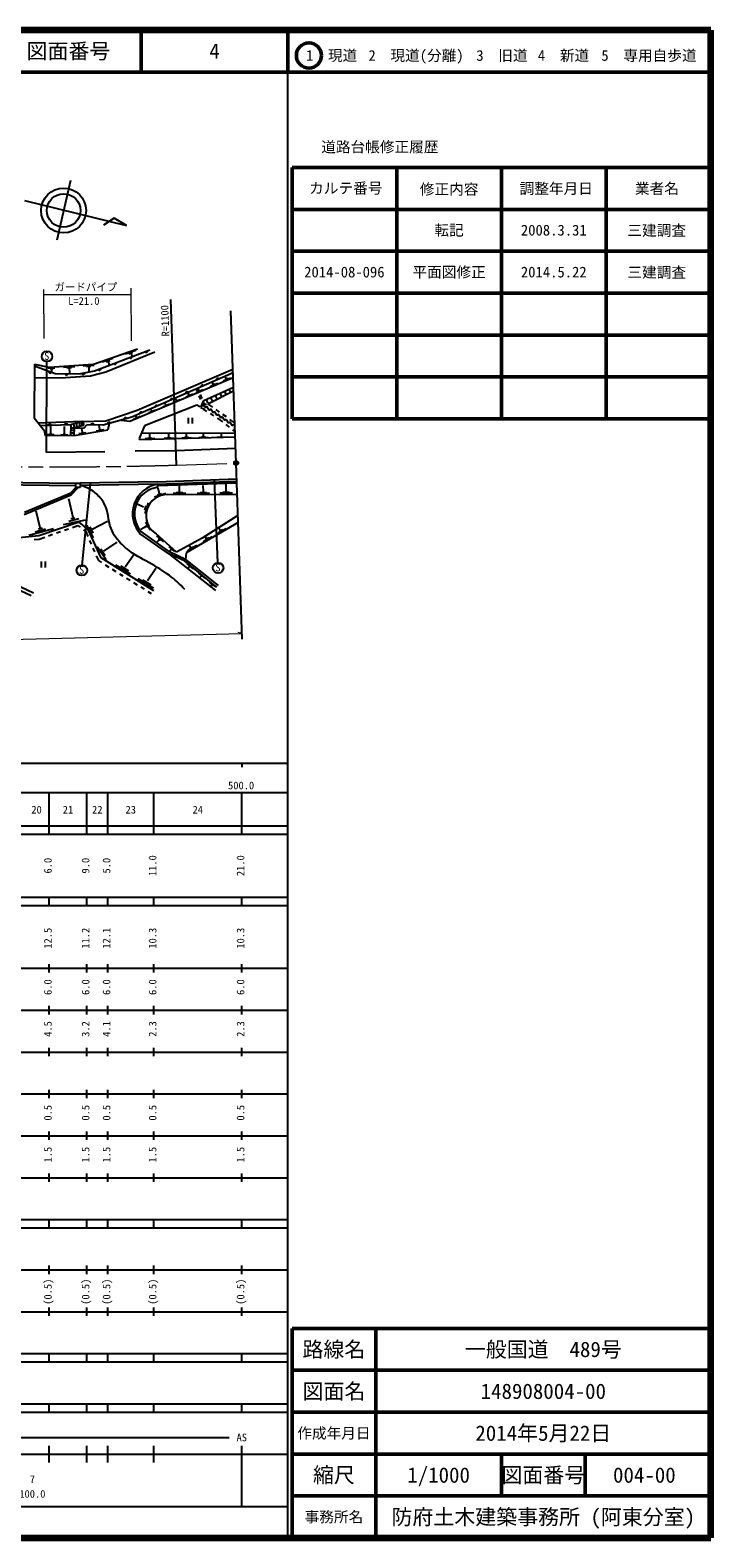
# Model space of a CAD drawing. Units: millimetres, scale not verified. Extents: x 40000 to 680000, y 20000 to 380000.
# Drawn here: x 517474 to 680000, y 20000 to 380000 of the extents above; entities that cross this region are included whole.
import ezdxf
from ezdxf.enums import TextEntityAlignment as Align

# ---------------------------------------------------------------- set-up
doc = ezdxf.new("R2010")
doc.units = ezdxf.units.MM
doc.header["$LTSCALE"] = 1000
doc.header["$PDMODE"] = 32
doc.header["$PDSIZE"] = 500
doc.linetypes.add('CHAIN', pattern=[18.5, 12, -1.5, 3.5, -1.5])
for name, color, linetype, lineweight in [('M-BGD', 7, 'Continuous', 25), ('M-BMK', 2, 'CHAIN', 13), ('M-BMK-SRVR', 3, 'Continuous', 25), ('M-STR-HTXT', 7, 'Continuous', 13), ('M-TTL', 2, 'Continuous', 140), ('M-TTL-BAND', 7, 'Continuous', 25), ('M-TTL-FRAM', 2, 'Continuous', 50), ('M-TTL-LINE', 7, 'Continuous', 50)]:
    doc.layers.add(name, color=color, linetype=linetype, lineweight=lineweight)
doc.layers.add('M-OTRS', color=6, linetype='Continuous')
doc.layers.add('M-TTL-TXT', color=7, linetype='Continuous')
doc.styles.add('ＭＳ ゴシック', font='')
doc.styles.get('ＭＳ ゴシック').set_extended_font_data('MS Gothic')

msp = doc.modelspace()

# ---------------------------------------------------------------- linework, layer by layer
at = {"layer": 'M-BGD'}
for p, q in [((527078, 344068), (523853, 329819)), ((516088, 339294), (540440, 333340)), ((537505, 335144), (534975, 333440)), ((540440, 333340), (537505, 335144)), ((552430, 276140), (551038, 315655)), ((532623, 300262), (543108, 303935)), ((547255, 303106), (535578, 298329)), ((540182, 302683), (542686, 303588)), ((541071, 302745), (541945, 303073)), ((541539, 302807), (541802, 302140)), ((518492, 300238), (518462, 287462)), ((518492, 300238), (521985, 299536)), ((521375, 279141), (521423, 300848)), ((521796, 299409), (523393, 299377)), ((521985, 299536), (532623, 300262)), ((522228, 299247), (522992, 299247)), ((522576, 299096), (522566, 298472)), ((525463, 299531), (528119, 299718)), ((526255, 299351), (527347, 299445)), ((526824, 299266), (526848, 298197)), ((530110, 299848), (532766, 300035)), ((530902, 299669), (531994, 299762)), ((531471, 299583), (531495, 298514)), ((534706, 300764), (537210, 301669)), ((535595, 300827), (536469, 301154)), ((536063, 300889), (536367, 300117)), ((543042, 289275), (565885, 299082)), ((525936, 296950), (518484, 296874)), ((531880, 297403), (525936, 296950)), ((535578, 298329), (531880, 297403)), ((541285, 286604), (565954, 297082)), ((560482, 294948), (562177, 295691)), ((560924, 295281), (561595, 295587)), ((561189, 295509), (560997, 295884)), ((563585, 296266), (565281, 297010)), ((564027, 296599), (564698, 296906)), ((564293, 296828), (564100, 297202)), ((551650, 291152), (553242, 291839)), ((552377, 291565), (552194, 291918)), ((554692, 292444), (556284, 293131)), ((555419, 292857), (555236, 293210)), ((557137, 293483), (558729, 294169)), ((557479, 293630), (557192, 294321)), ((557773, 293907), (557541, 294475)), ((557865, 293895), (557681, 294249)), ((558246, 291783), (557862, 292707)), ((558526, 292054), (558149, 292980)), ((558973, 291568), (566032, 294786)), ((559475, 291796), (559848, 290977)), ((559868, 290813), (566063, 293866)), ((560567, 292294), (560940, 291475)), ((561659, 292792), (562032, 291973)), ((562750, 293290), (563124, 292471)), ((563842, 293788), (564216, 292969)), ((564934, 294286), (565298, 293488)), ((535529, 286749), (543042, 289275)), ((557267, 290490), (544813, 285540)), ((545809, 288671), (547401, 289358)), ((546536, 289084), (546353, 289437)), ((549155, 290092), (550747, 290779)), ((549883, 290505), (549699, 290859)), ((557986, 290036), (557267, 290490)), ((558262, 289861), (558973, 291568)), ((558262, 289861), (559093, 289515)), ((558917, 290169), (558630, 290860)), ((558724, 290969), (559554, 290623)), ((559676, 288967), (558831, 289502)), ((559134, 290559), (558903, 291128)), ((559180, 290426), (558917, 290169)), ((559180, 290426), (559134, 290559)), ((561060, 289964), (559868, 290813)), ((561367, 287899), (560522, 288433)), ((562689, 288804), (561874, 289384)), ((564318, 287644), (563504, 288224)), ((518462, 287462), (520928, 284344)), ((529925, 286565), (519475, 286181)), ((522387, 283709), (522382, 285441)), ((525648, 283644), (525642, 285376)), ((527169, 285722), (527130, 283192)), ((528033, 284401), (527149, 284427)), ((528061, 284953), (527158, 284989)), ((528070, 285129), (527942, 285959)), ((527972, 283176), (528070, 285129)), ((527972, 283176), (535989, 284558)), ((528061, 284953), (530356, 285038)), ((528070, 285129), (530290, 285686)), ((528614, 285266), (528581, 286154)), ((529214, 286348), (529304, 285439)), ((529925, 286565), (529607, 286468)), ((529746, 286510), (529841, 285573)), ((529935, 283907), (529782, 284874)), ((529925, 286565), (535529, 286749)), ((530290, 285686), (530203, 286574)), ((530356, 285038), (531028, 285728)), ((535071, 284527), (533235, 284226)), ((534421, 284605), (533890, 284512)), ((534135, 284652), (533984, 285609)), ((536352, 286082), (535989, 284558)), ((539092, 286830), (539219, 286865)), ((539219, 286865), (541285, 286604)), ((542178, 287129), (543769, 287815)), ((542905, 287542), (542721, 287895)), ((544813, 285540), (543522, 282460)), ((555198, 287468), (555198, 286068)), ((556248, 286068), (556248, 287468)), ((562932, 286910), (562212, 287365)), ((563496, 286456), (562932, 286910)), ((565053, 285201), (564275, 285829)), ((566325, 286215), (565133, 287064)), ((566397, 284120), (565832, 284574)), ((520928, 284344), (520975, 283315)), ((520975, 283315), (527972, 283176)), ((523178, 283392), (521555, 283434)), ((522096, 283626), (522653, 283610)), ((526438, 283327), (524816, 283369)), ((525356, 283561), (525913, 283546)), ((528001, 283762), (527139, 283782)), ((530760, 283868), (529120, 283584)), ((530181, 283914), (529706, 283830)), ((530805, 283875), (530760, 283868)), ((543522, 282460), (543681, 282277)), ((543681, 282277), (566440, 282860)), ((566409, 283751), (544022, 283652)), ((544948, 282461), (547226, 282492)), ((545567, 282575), (546535, 282591)), ((546051, 282689), (546041, 283548)), ((549485, 282577), (551763, 282608)), ((550104, 282691), (551072, 282707)), ((550588, 282806), (550579, 283577)), ((553675, 282684), (555953, 282715)), ((554294, 282799), (555261, 282814)), ((554778, 282913), (554769, 283615)), ((557754, 282742), (560032, 282773)), ((558373, 282857), (559340, 282872)), ((558856, 282971), (558848, 283673)), ((562062, 282821), (564346, 282884)), ((563170, 282962), (563144, 283664)), ((535297, 279319), (521375, 279141)), ((542525, 279556), (552306, 279664)), ((552306, 279664), (566532, 280153)), ((486434, 271738), (528359, 271277)), ((528364, 271726), (486444, 272302)), ((528354, 270801), (526999, 269360)), ((527259, 269029), (528968, 270794)), ((528354, 270801), (528366, 271841)), ((529443, 270789), (528354, 270801)), ((528366, 271841), (529454, 271829)), ((529454, 271829), (529443, 270789)), ((547938, 271614), (529448, 271277)), ((547904, 272160), (529454, 271829)), ((531796, 271871), (529792, 252270)), ((547904, 272160), (566782, 272834)), ((547938, 271614), (566801, 272276)), ((547982, 270841), (547938, 271614)), ((566817, 271817), (547962, 271204)), ((548328, 269257), (548055, 270653)), ((553118, 269792), (553112, 271266)), ((558826, 269833), (558819, 271307)), ((562286, 252838), (561478, 272645)), ((564270, 269872), (564262, 271581)), ((516068, 264313), (527259, 269029)), ((526999, 269360), (516093, 264860)), ((527736, 263663), (526674, 268113)), ((544544, 266120), (543023, 266822)), ((545067, 266408), (544786, 265410)), ((545644, 267110), (544864, 264551)), ((549843, 269384), (547167, 268511)), ((548828, 269252), (547900, 268955)), ((550342, 269113), (566905, 269232)), ((554616, 269371), (551620, 269347)), ((552362, 269581), (553898, 269581)), ((560324, 269412), (557328, 269388)), ((558069, 269622), (559606, 269622)), ((565767, 269451), (562772, 269427)), ((563513, 269661), (565050, 269661)), ((519840, 261176), (518880, 265108)), ((530594, 263022), (525328, 261887)), ((529129, 263277), (526706, 262715)), ((528157, 263488), (527221, 263277)), ((567079, 264145), (558557, 258726)), ((519540, 259282), (510114, 258282)), ((523070, 260907), (517160, 259339)), ((521139, 260825), (518670, 260112)), ((520343, 261095), (519419, 260825)), ((529150, 262501), (519540, 259282)), ((521885, 259288), (522830, 259617)), ((523774, 259946), (524718, 260275)), ((525663, 260603), (526607, 260932)), ((527551, 261261), (528878, 261723)), ((528878, 261723), (529422, 261303)), ((531362, 260763), (529150, 262501)), ((530213, 260692), (530758, 260272)), ((530758, 260272), (531268, 259097)), ((532502, 258946), (531004, 261813)), ((534390, 253970), (531362, 260763)), ((531753, 261392), (532443, 259917)), ((532268, 260830), (535907, 262726)), ((550601, 254939), (543763, 259726)), ((545194, 261472), (543899, 260746)), ((550706, 255413), (543973, 260252)), ((545053, 262611), (546091, 260660)), ((545155, 261870), (545506, 261207)), ((552396, 255369), (547577, 259714)), ((547678, 259248), (549286, 257836)), ((567139, 262404), (554686, 255211)), ((564206, 260942), (562084, 259693)), ((563382, 260710), (562521, 260169)), ((562892, 260553), (562545, 261043)), ((518405, 258386), (519615, 258497)), ((519615, 258497), (520941, 258959)), ((531666, 258179), (532063, 257262)), ((532461, 256344), (532859, 255427)), ((532607, 258782), (532502, 258946)), ((535612, 253518), (533505, 256599)), ((534231, 256178), (535331, 254548)), ((535065, 255593), (538256, 257762)), ((548178, 258250), (547756, 257782)), ((548037, 258601), (548505, 258133)), ((550622, 256679), (551941, 255527)), ((551145, 256021), (550750, 255532)), ((558557, 258726), (552396, 255369)), ((557092, 256833), (554970, 255584)), ((556268, 256601), (555407, 256060)), ((555778, 256444), (555430, 256934)), ((557233, 256918), (557092, 256833)), ((560922, 259045), (558800, 257796)), ((560098, 258813), (559237, 258272)), ((559608, 258656), (559260, 259146)), ((517745, 244902), (498498, 253801)), ((499407, 254573), (518245, 245639)), ((520119, 253107), (520119, 251707)), ((521169, 251707), (521169, 253107)), ((533257, 254510), (533767, 253334)), ((533767, 253334), (534530, 252860)), ((547006, 246150), (534390, 253970)), ((535379, 252332), (536228, 251804)), ((541471, 250124), (537960, 252266)), ((539037, 252055), (540968, 250873)), ((540172, 251856), (542208, 254829)), ((554305, 253254), (550601, 254939)), ((550601, 254939), (561721, 246241)), ((554586, 253623), (550706, 255413)), ((562081, 246987), (554305, 253254)), ((554686, 255211), (554586, 253623)), ((554586, 253623), (562397, 247391)), ((554850, 252570), (556363, 251392)), ((537078, 251277), (537927, 250749)), ((538776, 250221), (539626, 249693)), ((540475, 249165), (541324, 248637)), ((546770, 246840), (543259, 248981)), ((544336, 248771), (546266, 247589)), ((545471, 248572), (547507, 251544)), ((555501, 251916), (555210, 251538)), ((557660, 250305), (559174, 249127)), ((558311, 249651), (558020, 249273)), ((542174, 248110), (543023, 247582)), ((543873, 247054), (544722, 246526)), ((545571, 245998), (546334, 245524)), ((546898, 246746), (546770, 246840)), ((560240, 248226), (561754, 247048)), ((560891, 247572), (560600, 247194))]:
    msp.add_line(p, q, dxfattribs=at)
for points in [[(518491, 299875), (523466, 298005), (529180, 297926), (532840, 298637), (546031, 303693)], [(565917, 298155), (550685, 291462), (541785, 287565), (534940, 285696), (531028, 285728)], [(529925, 286565), (527169, 285722), (519994, 285526)]]:
    msp.add_lwpolyline(points, dxfattribs=at)
for centre, radius in [((525460, 336940), 5351), ((525460, 336940), 4000), ((521488, 302097), 1250), ((529823, 251021), 1250), ((562361, 251590), 1250)]:
    msp.add_circle(centre, radius, dxfattribs=at)
for centre, radius, start, end in [((545164, 303485), 417, 217.22871, 4.7083), ((533959, 299191), 417, 217.22871, 4.7083), ((537694, 300622), 417, 217.22871, 4.7083), ((541429, 302054), 417, 217.22871, 4.7083), ((522277, 298577), 417, 175.66567, 323.14526), ((526153, 298085), 417, 195.46815, 342.94774), ((530111, 298226), 417, 207.25271, 354.7323), ((558640, 294830), 417, 39.98122, 187.46081), ((562302, 296439), 417, 39.98122, 187.46081), ((551316, 291612), 417, 39.98122, 187.46081), ((554978, 293221), 417, 39.98122, 187.46081), ((543987, 288402), 417, 39.90737, 187.38696), ((547652, 290007), 417, 39.90737, 187.38696), ((559386, 290301), 326, 178.81101, 293.41075), ((559645, 289702), 326, 358.81101, 113.41075), ((560297, 289689), 326, 178.81101, 293.41075), ((560556, 289090), 326, 358.81101, 113.41075), ((561209, 289077), 326, 178.81101, 293.41075), ((561468, 288478), 326, 358.81101, 113.41075), ((562120, 288464), 326, 178.81101, 293.41075), ((562380, 287865), 326, 358.81101, 113.41075), ((522056, 285466), 417, 17.83011, 165.3097), ((526055, 285575), 417, 17.83011, 165.3097), ((532388, 285600), 417, 15.78882, 163.26841), ((536368, 285965), 417, 31.53397, 179.01356), ((540227, 287019), 417, 31.53397, 179.01356), ((563032, 287852), 326, 178.81101, 293.41075), ((563291, 287253), 326, 358.81101, 113.41075), ((563944, 287240), 326, 178.81101, 293.41075), ((564203, 286641), 326, 358.81101, 113.41075), ((564855, 286627), 326, 178.81101, 293.41075), ((565115, 286028), 326, 358.81101, 113.41075), ((565767, 286015), 326, 178.81101, 293.41075), ((566026, 285416), 326, 358.81101, 113.41075), ((549079, 264536), 7169, 99.15435, 222.13801), ((548738, 264501), 6384, 96.79581, 221.72679), ((550201, 264048), 5067, 88.40175, 238.81917)]:
    msp.add_arc(centre, radius, start, end, dxfattribs=at)
msp.add_open_spline([(554435, 246430), (553040, 247886), (552571, 248333), (551249, 249406), (549552, 250782), (548418, 251306), (546562, 252460), (544490, 253748), (543096, 254123), (541191, 255646), (539788, 256767), (539017, 257457), (537926, 258884), (537356, 259630), (537196, 260157), (536820, 261017), (535861, 263210), (536374, 264852), (535161, 266915), (534586, 267894), (534189, 268418), (533371, 269206), (532184, 270347), (531397, 270581), (529702, 271282)], degree=3, knots=[0, 0, 0, 0, 1, 1, 1, 2, 2, 2, 3, 3, 3, 4, 4, 4, 5, 5, 5, 6, 6, 6, 7, 7, 7, 8, 8, 8, 8], dxfattribs=at)
at = {"layer": 'M-BMK'}
msp.add_line((552430, 276140), (566652, 276641), dxfattribs=at)
msp.add_arc((520610, 1427559), 1151858, 267.3133, 271.58299, dxfattribs=at)
at = {"layer": 'M-BMK-SRVR'}
for p, q in [((566652, 276641), (565410, 312980)), ((568090, 234568), (566652, 276641))]:
    msp.add_line(p, q, dxfattribs=at)
msp.add_circle((566652, 276641), 500, dxfattribs=at)
msp.add_point((566652, 276641), dxfattribs=at)
at = {"layer": 'M-OTRS'}
msp.add_point((566652, 276641), dxfattribs=at)
at = {"layer": 'M-STR-HTXT'}
for p, q in [((520633, 318098), (520752, 306368)), ((520646, 316879), (541536, 316879)), ((541526, 318375), (541605, 305855)), ((360188, 230462), (568042, 235963)), ((568042, 235963), (567036, 236204))]:
    msp.add_line(p, q, dxfattribs=at)
at = {"layer": 'M-TTL'}
for p, q in [((680000, 380000), (40000, 380000)), ((680000, 20000), (680000, 380000)), ((40000, 20000), (680000, 20000))]:
    msp.add_line(p, q, dxfattribs=at)
at = {"layer": 'M-TTL-BAND'}
for p, q in [((579000, 20000), (579000, 370000)), ((40000, 205000), (579000, 205000)), ((568000, 205000), (568000, 204000)), ((68000, 198000), (579000, 198000)), ((522000, 188000), (522000, 198000)), ((531000, 188000), (531000, 198000)), ((536000, 188000), (536000, 198000)), ((547000, 188000), (547000, 198000)), ((568000, 188000), (568000, 198000)), ((40000, 190000), (579000, 190000)), ((40000, 188000), (579000, 188000)), ((40000, 173000), (579000, 173000)), ((522000, 171000), (522000, 173000)), ((531000, 171000), (531000, 173000)), ((536000, 171000), (536000, 173000)), ((547000, 171000), (547000, 173000)), ((568000, 171000), (568000, 173000)), ((40000, 171000), (579000, 171000)), ((40000, 156000), (579000, 156000)), ((522000, 155000), (522000, 157000)), ((531000, 155000), (531000, 157000)), ((536000, 155000), (536000, 157000)), ((547000, 155000), (547000, 157000)), ((568000, 155000), (568000, 157000)), ((46000, 146000), (579000, 146000)), ((522000, 145000), (522000, 147000)), ((531000, 145000), (531000, 147000)), ((536000, 145000), (536000, 147000)), ((547000, 145000), (547000, 147000)), ((568000, 145000), (568000, 147000)), ((522000, 135000), (522000, 137000)), ((531000, 135000), (531000, 137000)), ((536000, 135000), (536000, 137000)), ((547000, 135000), (547000, 137000)), ((568000, 135000), (568000, 137000)), ((52000, 136000), (579000, 136000)), ((46000, 126000), (579000, 126000)), ((522000, 125000), (522000, 127000)), ((531000, 125000), (531000, 127000)), ((536000, 125000), (536000, 127000)), ((547000, 125000), (547000, 127000)), ((568000, 125000), (568000, 127000)), ((52000, 116000), (579000, 116000)), ((522000, 115000), (522000, 117000)), ((531000, 115000), (531000, 117000)), ((536000, 115000), (536000, 117000)), ((547000, 115000), (547000, 117000)), ((568000, 115000), (568000, 117000)), ((46000, 106000), (579000, 106000)), ((522000, 105000), (522000, 107000)), ((531000, 105000), (531000, 107000)), ((536000, 105000), (536000, 107000)), ((547000, 105000), (547000, 107000)), ((568000, 105000), (568000, 107000)), ((40000, 96000), (579000, 96000)), ((40000, 94000), (579000, 94000)), ((522000, 94000), (522000, 96000)), ((531000, 94000), (531000, 96000)), ((536000, 94000), (536000, 96000)), ((547000, 94000), (547000, 96000)), ((568000, 94000), (568000, 96000)), ((49000, 84000), (579000, 84000)), ((522000, 83000), (522000, 85000)), ((531000, 83000), (531000, 85000)), ((536000, 83000), (536000, 85000)), ((547000, 83000), (547000, 85000)), ((568000, 83000), (568000, 85000)), ((40000, 74000), (579000, 74000)), ((522000, 73000), (522000, 75000)), ((531000, 73000), (531000, 75000)), ((536000, 73000), (536000, 75000)), ((547000, 73000), (547000, 75000)), ((568000, 73000), (568000, 75000)), ((40000, 64000), (579000, 64000)), ((40000, 62000), (579000, 62000)), ((522000, 62000), (522000, 64000)), ((531000, 62000), (531000, 64000)), ((536000, 62000), (536000, 64000)), ((547000, 62000), (547000, 64000)), ((568000, 62000), (568000, 64000)), ((40000, 52000), (579000, 52000)), ((522000, 50000), (522000, 52000)), ((531000, 50000), (531000, 52000)), ((536000, 50000), (536000, 52000)), ((547000, 50000), (547000, 52000)), ((568000, 50000), (568000, 52000)), ((40000, 50000), (579000, 50000)), ((71000, 44000), (565000, 44000)), ((40000, 40000), (579000, 40000)), ((522000, 38000), (522000, 42000)), ((531000, 38000), (531000, 42000)), ((536000, 38000), (536000, 42000)), ((547000, 38000), (547000, 42000)), ((568000, 27500), (568000, 42000)), ((68000, 27500), (579000, 27500))]:
    msp.add_line(p, q, dxfattribs=at)
at = {"layer": 'M-TTL-FRAM'}
for p, q in [((580000, 347197), (580000, 287197)), ((580000, 347197), (680000, 347197)), ((580000, 287197), (680000, 287197)), ((680000, 70000), (580000, 70000)), ((580000, 70000), (580000, 20000))]:
    msp.add_line(p, q, dxfattribs=at)
at = {"layer": 'M-TTL-LINE'}
for p, q in [((543997, 380000), (543997, 370000)), ((579000, 380000), (579000, 370000)), ((40000, 370000), (680000, 370000)), ((605000, 347197), (605000, 287197)), ((630000, 347197), (630000, 287197)), ((655000, 347197), (655000, 287197)), ((580000, 337197), (680000, 337197)), ((580000, 327197), (680000, 327197)), ((580000, 317197), (680000, 317197)), ((580000, 307197), (680000, 307197)), ((580000, 297197), (680000, 297197)), ((600000, 70000), (600000, 20000)), ((680000, 60000), (580000, 60000)), ((680000, 50000), (580000, 50000)), ((680000, 40000), (580000, 40000)), ((630000, 40000), (630000, 30000)), ((650000, 40000), (650000, 30000)), ((680000, 30000), (580000, 30000))]:
    msp.add_line(p, q, dxfattribs=at)
msp.add_circle((584031, 373958), 3000, dxfattribs=at)

# ---------------------------------------------------------------- texts
at = {"layer": 'M-BGD', "style": 'ＭＳ ゴシック'}
msp.add_text('R=1100', height=1833, rotation=92.017, dxfattribs=at).set_placement((551261, 306918), align=Align.BOTTOM_LEFT)
for p in [(520810, 300723), (529145, 249647), (561682, 250216)]:
    msp.add_text('S', height=1833, dxfattribs=at).set_placement(p, align=Align.BOTTOM_LEFT)
at = {"layer": 'M-STR-HTXT', "style": 'ＭＳ ゴシック'}
for s, p in [('ガードパイプ', (523271, 317187)), ('L=21.0', (526547, 313861))]:
    msp.add_text(s, height=1833, dxfattribs=at).set_placement(p, align=Align.BOTTOM_LEFT)
at = {"layer": 'M-TTL-BAND', "style": 'ＭＳ ゴシック'}
for s, p in [('500.0', (567844, 198195)), ('20', (519000, 192405)), ('21', (526500, 192405)), ('22', (533500, 192405)), ('23', (541500, 192405)), ('24', (557500, 192405)), ('AS', (568000, 42500)), ('7', (518000, 32523)), ('100.0', (518000, 29033))]:
    msp.add_text(s, height=1833, dxfattribs=at).set_placement(p, align=Align.BOTTOM_CENTER)
for s, p in [('6.0', (523169, 180500)), ('9.0', (532169, 180500)), ('5.0', (537169, 180500)), ('11.0', (548169, 180500)), ('21.0', (569169, 180500)), ('12.5', (523169, 163174)), ('11.2', (532169, 163174)), ('12.1', (537169, 163174)), ('10.3', (548169, 163174)), ('10.3', (569169, 163174)), ('6.0', (523169, 151500)), ('6.0', (532169, 151500)), ('6.0', (537169, 151500)), ('6.0', (548169, 151500)), ('6.0', (569169, 151500)), ('4.5', (523169, 141500)), ('3.2', (532169, 141500)), ('4.1', (537169, 141500)), ('2.3', (548169, 141500)), ('2.3', (569169, 141500)), ('0.5', (523169, 121500)), ('0.5', (532169, 121500)), ('0.5', (537169, 121500)), ('0.5', (548169, 121500)), ('0.5', (569169, 121500)), ('1.5', (523169, 111500)), ('1.5', (532169, 111500)), ('1.5', (537169, 111500)), ('1.5', (548169, 111500)), ('1.5', (569169, 111500)), ('(0.5)', (523169, 78764)), ('(0.5)', (532169, 78764)), ('(0.5)', (537169, 78764)), ('(0.5)', (548169, 78764)), ('(0.5)', (569169, 78764))]:
    msp.add_text(s, height=1833, rotation=90, dxfattribs=at).set_placement(p, align=Align.BOTTOM_CENTER)
at = {"layer": 'M-TTL-TXT', "style": 'ＭＳ ゴシック'}
for s, height, p in [('図面番号', 3666, (526622, 375000)), ('4', 3666, (561497, 375000)), ('1\u3000現道', 2566, (589448, 373958)), ('2\u3000現道(分離)', 2566, (609619, 373958)), ('3\u3000旧道', 2566, (630121, 373958)), ('4\u3000新道', 2566, (644824, 373958)), ('5\u3000専用自歩道', 2566, (665228, 373958)), ('道路台帳修正履歴', 2566, (600968, 352113)), ('カルテ番号', 2566, (592839, 342277)), ('修正内容', 2566, (617509, 342023)), ('調整年月日', 2566, (643089, 342197)), ('業者名', 2566, (667134, 342197)), ('転記', 2566, (617500, 332245)), ('2008.3.31', 2566, (642500, 332245)), ('三建調査', 2566, (667077, 332189)), ('2014-08-096', 2566, (592500, 322245)), ('平面図修正', 2566, (617500, 322245)), ('2014.5.22', 2566, (642500, 322245)), ('三建調査', 2566, (667077, 322189)), ('路線名', 3666, (590000, 65000)), ('路線名', 3666, (590000, 65000)), ('一般国道\u3000489号', 3666, (640000, 65000)), ('図面名', 3666, (590000, 55000)), ('図面名', 3666, (590000, 55000)), ('148908004-00', 3666, (640000, 55000)), ('2014年5月22日', 3666, (640000, 45000)), ('作成年月日', 2566, (590000, 45000)), ('作成年月日', 2566, (590000, 45000)), ('縮尺', 3666, (590000, 35000)), ('縮尺', 3666, (590000, 35000)), ('1/1000', 3666, (615000, 35000)), ('図面番号', 3666, (640000, 35000)), ('図面番号', 3666, (640000, 35000)), ('004-00', 3666, (664125, 35000)), ('事務所名', 2566, (590000, 25000)), ('事務所名', 2566, (590000, 25000)), ('防府土木建築事務所 (阿東分室)', 3666, (640000, 25000))]:
    msp.add_text(s, height=height, dxfattribs=at).set_placement(p, align=Align.MIDDLE_CENTER)

doc.saveas('drawing.dxf')
